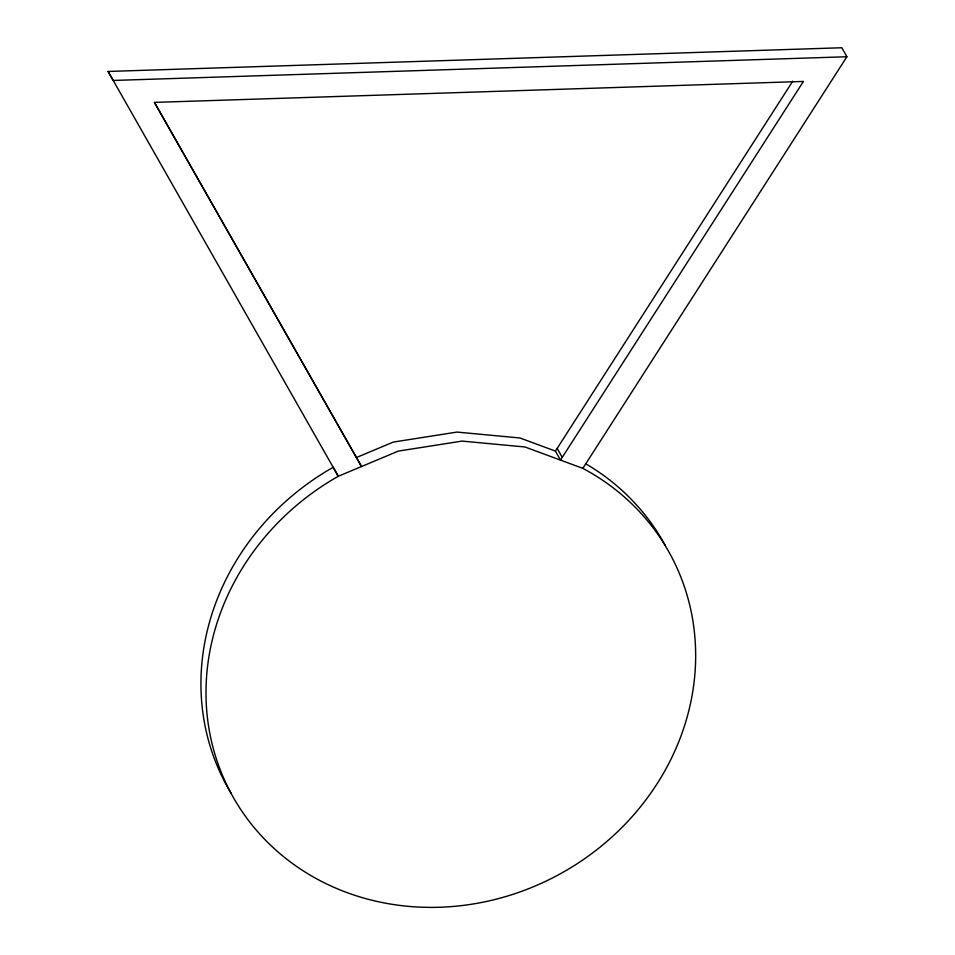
<?xml version="1.0" encoding="UTF-8"?>
<svg xmlns="http://www.w3.org/2000/svg" width="955" height="955" viewBox="0 0 955 955"><rect width="100%" height="100%" fill="white"/><g stroke="black" fill="none" stroke-linecap="round" stroke-linejoin="round"><path stroke-width="1.43" d="M354.962 454.926L361.503 466.529L154.4 102.4L803.406 81.438L560.501 460.107L555.44 451.094L792.734 81.199M231.337 793.641A249.995 227.672 -29.3 0 1 333.223 467.258L338.273 476.27A249.995 227.672 -29.3 0 0 256.25 830.05A249.995 227.672 -29.3 0 0 630.968 817.934A249.995 227.672 -29.3 0 0 582.848 468.368L846.894 56.751L841.844 47.75L108.106 71.458L113.156 80.459L846.894 56.751M555.44 451.094L519.938 437.975L457.015 432.078L393.329 442.07L356.442 457.529L154.495 102.472M582.848 468.368L524.987 446.988L462.065 441.091L398.378 451.082L338.273 476.27L108.106 71.458M557.183 448.384L562.232 457.397M585.546 463.676A249.995 227.672 -29.3 0 1 665.36 545.651"/></g></svg>
